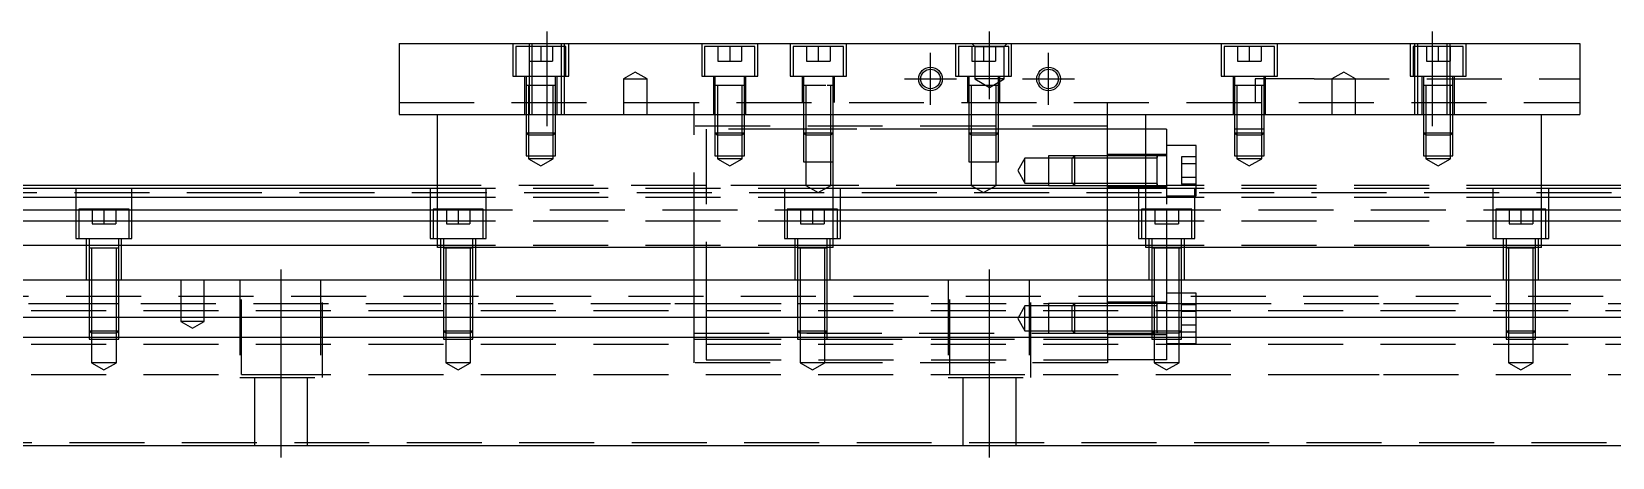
# Model space of a CAD drawing. Extents: x -20 to 1041, y -281 to 102.
# Drawn here: x 247.8 to 515.5, y -233.5 to -161.5 of the extents above; entities that cross this region are included whole.
import ezdxf

# ---------------------------------------------------------------- set-up
doc = ezdxf.new("R2010")
doc.units = 0
doc.linetypes.add('CENTER', pattern=[50.8, 31.75, -6.35, 6.35, -6.35])
doc.linetypes.add('DASHED', pattern=[19.05, 12.7, -6.35])
doc.layers.get('0').update_dxf_attribs({"linetype": 'CONTINUOUS'})
doc.layers.add('CENTER', color=1, linetype='CENTER')

msp = doc.modelspace()

# ---------------------------------------------------------------- linework, layer by layer
at = {"color": 7, "linetype": 'CONTINUOUS'}
for p, q in [((310, -163.53), (310, -175.53)), ((310, -163.53), (510, -163.53)), ((510, -163.53), (510, -175.53)), ((310, -175.53), (510, -175.53)), ((316.5, -198.03), (316.5, -175.53)), ((383.5, -198.03), (383.5, -175.53)), ((430, -188.03), (430, -175.53)), ((436.5, -198.03), (436.5, -175.53)), ((503.5, -198.03), (503.5, -175.53)), ((436.5, -178.03), (430, -178.03)), ((438.4, -182.93), (438.4, -182.529994)), ((438.4, -187.530006), (438.4, -187.13)), ((316.5, -188.03), (0, -188.03)), ((316.5, -189.569608), (0, -189.569608)), ((316.5, -187.53), (28, -187.53)), ((436.5, -188.03), (383.5, -188.03)), ((436.5, -189.569608), (383.5, -189.569608)), ((763, -187.53), (503.5, -187.53)), ((820, -188.03), (503.5, -188.03)), ((820, -189.569608), (503.5, -189.569608)), ((0, -191.690392), (316.5, -191.690392)), ((383.5, -191.690392), (436.5, -191.690392)), ((503.5, -191.690392), (820, -191.690392)), ((316.5, -193.600532), (0, -193.600532)), ((436.5, -193.600532), (383.5, -193.600532)), ((820, -193.600532), (503.5, -193.600532)), ((316.5, -197.711934), (0, -197.711934)), ((383.5, -198.03), (316.5, -198.03)), ((436.5, -197.711934), (383.5, -197.711934)), ((503.5, -198.03), (436.5, -198.03)), ((820, -197.711934), (503.5, -197.711934)), ((0, -203.53), (820, -203.53)), ((0, -209.83), (820, -209.83)), ((438.4, -209.879968), (438.4, -209.83)), ((0, -213.23), (820, -213.23)), ((438.4, -212.530006), (438.4, -212.529148)), ((0, -231.53), (820, -231.53))]:
    msp.add_line(p, q, dxfattribs=at)
at = {"color": 3, "linetype": 'DASHED'}
for p, q in [((329.25, -163.53), (329.25, -169.03)), ((338.25, -164.03), (329.75, -164.03)), ((329.75, -164.03), (329.75, -169.03)), ((332, -164.03), (332, -166.53)), ((332.000006, -163.53), (332.000006, -175.53)), ((332.5, -163.53), (332.5, -175.53)), ((334, -164.03), (334, -166.53)), ((336, -164.03), (336, -166.53)), ((337.5, -175.53), (337.5, -163.53)), ((337.999994, -175.53), (337.999994, -163.53)), ((338.25, -169.03), (338.25, -164.03)), ((338.75, -169.03), (338.75, -163.53)), ((361.25, -163.53), (361.25, -169.03)), ((370.25, -164.03), (361.75, -164.03)), ((361.75, -164.03), (361.75, -169.03)), ((364, -164.03), (364, -166.53)), ((366, -164.03), (366, -166.53)), ((368, -164.03), (368, -166.53)), ((370.25, -169.03), (370.25, -164.03)), ((370.75, -169.03), (370.75, -163.53)), ((376.25, -163.53), (376.25, -169.03)), ((385.25, -164.03), (376.75, -164.03)), ((376.75, -164.03), (376.75, -169.03)), ((379, -164.03), (379, -166.53)), ((381, -164.03), (381, -166.53)), ((383, -164.03), (383, -166.53)), ((385.25, -169.03), (385.25, -164.03)), ((385.75, -169.03), (385.75, -163.53)), ((404.25, -163.53), (404.25, -169.03)), ((413.25, -164.03), (404.75, -164.03)), ((404.75, -164.03), (404.75, -169.03)), ((407.5, -164.03), (407, -163.53)), ((407, -164.03), (407, -166.53)), ((407.5, -164.03), (407.5, -169.53)), ((407.5, -164.03), (412.5, -164.03)), ((409, -164.03), (409, -166.53)), ((411, -164.03), (411, -166.53)), ((412.5, -164.03), (413, -163.53)), ((412.5, -169.53), (412.5, -164.03)), ((413.25, -169.03), (413.25, -164.03)), ((413.75, -169.03), (413.75, -163.53)), ((449.25, -163.53), (449.25, -169.03)), ((458.25, -164.03), (449.75, -164.03)), ((449.75, -164.03), (449.75, -169.03)), ((452, -164.03), (452, -166.53)), ((454, -164.03), (454, -166.53)), ((456, -164.03), (456, -166.53)), ((458.25, -169.03), (458.25, -164.03)), ((458.75, -169.03), (458.75, -163.53)), ((481.25, -163.53), (481.25, -169.03)), ((490.25, -164.03), (481.75, -164.03)), ((481.75, -164.03), (481.75, -169.03)), ((482.000006, -163.53), (482.000006, -175.53)), ((482.5, -163.53), (482.5, -175.53)), ((484, -164.03), (484, -166.53)), ((486, -164.03), (486, -166.53)), ((487.5, -175.53), (487.5, -163.53)), ((487.999994, -175.53), (487.999994, -163.53)), ((488, -164.03), (488, -166.53)), ((490.25, -169.03), (490.25, -164.03)), ((490.75, -169.03), (490.75, -163.53)), ((332, -166.53), (334, -166.53)), ((334, -166.53), (336, -166.53)), ((350, -168.3753), (348, -169.53)), ((352, -169.53), (350, -168.3753)), ((364, -166.53), (366, -166.53)), ((366, -166.53), (368, -166.53)), ((379, -166.53), (381, -166.53)), ((381, -166.53), (383, -166.53)), ((407, -166.53), (409, -166.53)), ((409, -166.53), (411, -166.53)), ((452, -166.53), (454, -166.53)), ((454, -166.53), (456, -166.53)), ((470, -168.3753), (468, -169.53)), ((472, -169.53), (470, -168.3753)), ((484, -166.53), (486, -166.53)), ((486, -166.53), (488, -166.53)), ((329.25, -169.03), (338.75, -169.03)), ((331.25, -169.03), (331.25, -175.53)), ((331.5, -169.03), (331.5, -170.63)), ((331.5, -170.625), (331.5, -170.63)), ((331.757468, -170.63), (331.5, -170.63)), ((331.5, -170.63), (331.5, -175.52998)), ((331.5, -170.63), (331.5, -170.635)), ((336.242552, -170.63), (331.757468, -170.63)), ((331.9, -170.63), (331.9, -175.52998)), ((336.1, -175.52998), (336.1, -170.63)), ((336.5, -170.63), (336.242552, -170.63)), ((336.5, -170.63), (336.5, -169.03)), ((336.5, -170.63), (336.5, -170.625)), ((336.5, -175.52998), (336.5, -170.63)), ((336.5, -170.635), (336.5, -170.63)), ((336.75, -175.53), (336.75, -169.03)), ((348, -169.53), (350, -169.53)), ((348, -169.53), (348, -175.53)), ((350, -169.53), (352, -169.53)), ((352, -175.53), (352, -169.53)), ((361.25, -169.03), (370.75, -169.03)), ((363.25, -169.03), (363.25, -175.53)), ((363.5, -169.03), (363.5, -170.63)), ((363.5, -170.625), (363.5, -170.63)), ((363.757468, -170.63), (363.5, -170.63)), ((363.5, -170.63), (363.5, -175.52998)), ((363.5, -170.63), (363.5, -170.635)), ((368.242552, -170.63), (363.757468, -170.63)), ((363.9, -170.63), (363.9, -175.52998)), ((368.1, -175.52998), (368.1, -170.63)), ((368.5, -170.63), (368.242552, -170.63)), ((368.5, -170.63), (368.5, -169.03)), ((368.5, -170.63), (368.5, -170.625)), ((368.5, -175.52998), (368.5, -170.63)), ((368.5, -170.635), (368.5, -170.63)), ((368.75, -175.53), (368.75, -169.03)), ((376.25, -169.03), (385.75, -169.03)), ((378.25, -169.03), (378.25, -173.53)), ((378.5, -169.03), (378.5, -170.63)), ((378.5, -170.625), (378.5, -170.63)), ((378.757468, -170.63), (378.5, -170.63)), ((378.5, -170.63), (378.5, -173.52998)), ((378.5, -170.63), (378.5, -170.635)), ((382.300194, -170.63), (378.757468, -170.63)), ((378.9, -170.63), (378.9, -173.52998)), ((383.5, -170.63), (382.5, -170.63)), ((383.1, -173.52998), (383.1, -170.63)), ((383.5, -170.63), (383.5, -169.03)), ((383.5, -170.63), (383.5, -170.625)), ((383.5, -173.52998), (383.5, -170.63)), ((383.5, -170.635), (383.5, -170.63)), ((383.75, -173.53), (383.75, -169.03)), ((404.25, -169.03), (413.75, -169.03)), ((406.25, -169.03), (406.25, -173.53)), ((406.5, -169.03), (406.5, -170.63)), ((406.5, -170.625), (406.5, -170.63)), ((406.757468, -170.63), (406.5, -170.63)), ((406.5, -170.63), (406.5, -170.635)), ((406.5, -170.63), (406.5, -173.52998)), ((411.242552, -170.63), (406.757468, -170.63)), ((406.9, -170.63), (406.9, -173.52998)), ((412.5, -169.53), (407.5, -169.53)), ((407.5, -169.53), (410, -170.973376)), ((410, -170.973376), (412.5, -169.53)), ((411.1, -173.52998), (411.1, -170.63)), ((411.5, -170.63), (411.242552, -170.63)), ((411.5, -170.63), (411.5, -169.03)), ((411.5, -170.63), (411.5, -170.625)), ((411.5, -170.635), (411.5, -170.63)), ((411.5, -173.52998), (411.5, -170.63)), ((411.75, -173.53), (411.75, -169.03)), ((449.25, -169.03), (458.75, -169.03)), ((451.25, -169.03), (451.25, -175.53)), ((451.5, -169.03), (451.5, -170.63)), ((451.5, -170.625), (451.5, -170.63)), ((451.757468, -170.63), (451.5, -170.63)), ((451.5, -170.63), (451.5, -170.635)), ((451.5, -170.63), (451.5, -175.52998)), ((456.242552, -170.63), (451.757468, -170.63)), ((451.9, -170.63), (451.9, -175.52998)), ((455, -169.53), (455, -173.53)), ((465, -169.53), (455, -169.53)), ((456.1, -175.52998), (456.1, -170.63)), ((456.5, -170.63), (456.242552, -170.63)), ((456.5, -170.63), (456.5, -169.03)), ((456.5, -170.63), (456.5, -170.625)), ((456.5, -170.635), (456.5, -170.63)), ((456.5, -175.52998), (456.5, -170.63)), ((456.75, -175.53), (456.75, -169.03)), ((465, -169.53), (510, -169.53)), ((468, -169.53), (470, -169.53)), ((468, -169.53), (468, -175.53)), ((470, -169.53), (472, -169.53)), ((472, -175.53), (472, -169.53)), ((481.25, -169.03), (490.75, -169.03)), ((483.25, -169.03), (483.25, -175.53)), ((483.5, -169.03), (483.5, -170.63)), ((483.5, -170.625), (483.5, -170.63)), ((483.757468, -170.63), (483.5, -170.63)), ((483.5, -170.63), (483.5, -175.52998)), ((483.5, -170.63), (483.5, -170.635)), ((488.242552, -170.63), (483.757468, -170.63)), ((483.9, -170.63), (483.9, -175.52998)), ((488.1, -175.52998), (488.1, -170.63)), ((488.5, -170.63), (488.242552, -170.63)), ((488.5, -170.63), (488.5, -169.03)), ((488.5, -170.63), (488.5, -170.625)), ((488.5, -175.52998), (488.5, -170.63)), ((488.5, -170.635), (488.5, -170.63)), ((488.75, -175.53), (488.75, -169.03)), ((310, -173.53), (510, -173.53)), ((360, -175.53), (360, -173.53)), ((378.5, -173.53), (378.5, -175.53)), ((378.500006, -173.53), (378.500006, -175.53)), ((378.9, -173.53), (378.9, -175.53)), ((383.1, -175.53), (383.1, -173.53)), ((383.499994, -175.53), (383.499994, -173.53)), ((383.5, -175.53), (383.5, -173.53)), ((406.5, -173.53), (406.5, -175.53)), ((406.500006, -173.53), (406.500006, -175.53)), ((406.9, -173.53), (406.9, -175.53)), ((411.1, -175.53), (411.1, -173.53)), ((411.499994, -175.53), (411.499994, -173.53)), ((411.5, -175.53), (411.5, -173.53)), ((430, -175.53), (430, -173.53)), ((331.5, -175.53), (331.5, -178.63)), ((331.500006, -175.53), (331.500006, -178.630006)), ((331.9, -175.53), (331.9, -179.03)), ((336.1, -179.03), (336.1, -175.53)), ((336.499994, -178.630006), (336.499994, -175.53)), ((336.5, -178.63), (336.5, -175.53)), ((360, -198.03), (360, -175.53)), ((363.5, -175.53), (363.5, -178.63)), ((363.500006, -175.53), (363.500006, -178.630006)), ((363.9, -175.53), (363.9, -179.03)), ((368.1, -179.03), (368.1, -175.53)), ((368.499994, -178.630006), (368.499994, -175.53)), ((368.5, -178.63), (368.5, -175.53)), ((378.5, -175.53), (378.5, -178.63)), ((378.500006, -175.53), (378.500006, -178.630006)), ((378.9, -175.53), (378.9, -179.03)), ((383.1, -179.03), (383.1, -175.53)), ((383.499994, -178.630006), (383.499994, -175.53)), ((383.5, -178.63), (383.5, -175.53)), ((406.5, -175.53), (406.5, -178.63)), ((406.500006, -175.53), (406.500006, -178.630006)), ((406.9, -175.53), (406.9, -179.03)), ((411.1, -179.03), (411.1, -175.53)), ((411.499994, -178.630006), (411.499994, -175.53)), ((411.5, -178.63), (411.5, -175.53)), ((451.5, -175.53), (451.5, -178.63)), ((451.500006, -175.53), (451.500006, -178.630006)), ((451.9, -175.53), (451.9, -179.03)), ((456.1, -179.03), (456.1, -175.53)), ((456.499994, -178.630006), (456.499994, -175.53)), ((456.5, -178.63), (456.5, -175.53)), ((483.5, -175.53), (483.5, -178.63)), ((483.500006, -175.53), (483.500006, -178.630006)), ((483.9, -175.53), (483.9, -179.03)), ((488.1, -179.03), (488.1, -175.53)), ((488.499994, -178.630006), (488.499994, -175.53)), ((488.5, -178.63), (488.5, -175.53)), ((331.5, -178.63), (336.5, -178.63)), ((331.5, -178.63), (331.9, -179.03)), ((331.500006, -178.63002), (331.500006, -182.53)), ((336.1, -179.03), (331.9, -179.03)), ((331.9, -179.03002), (331.9, -182.53)), ((336.1, -179.03), (336.5, -178.63)), ((336.1, -182.53), (336.1, -179.03002)), ((336.499994, -182.53), (336.499994, -178.63002)), ((430, -177.53), (360, -177.53)), ((362, -178.03), (362, -198.03)), ((378.5, -178.03), (362, -178.03)), ((363.5, -178.63), (368.5, -178.63)), ((363.5, -178.63), (363.9, -179.03)), ((363.500006, -178.63002), (363.500006, -182.53)), ((368.1, -179.03), (363.9, -179.03)), ((363.9, -179.03002), (363.9, -182.53)), ((368.1, -179.03), (368.5, -178.63)), ((368.1, -182.53), (368.1, -179.03002)), ((368.499994, -182.53), (368.499994, -178.63002)), ((378.9, -178.03), (378.5, -178.03)), ((378.5, -178.63), (383.499994, -178.63)), ((378.5, -178.63), (378.9, -179.03)), ((378.500006, -178.63002), (378.500006, -183.53)), ((382.5, -178.03), (378.9, -178.03)), ((383.1, -179.03), (378.9, -179.03)), ((378.9, -179.03002), (378.9, -183.53)), ((382.9, -178.03), (382.5, -178.03)), ((382.9, -179.03), (382.500006, -179.03)), ((383.1, -178.03), (382.9, -178.03)), ((383.5, -178.03), (383.1, -178.03)), ((383.1, -179.03), (383.5, -178.63)), ((383.1, -183.53), (383.1, -179.03002)), ((383.499994, -179.03), (383.499994, -178.63002)), ((383.499994, -182.53), (383.499994, -179.03)), ((387.1, -178.03), (383.5, -178.03)), ((387.5, -178.03), (387.1, -178.03)), ((402.5, -178.03), (387.5, -178.03)), ((406.5, -178.03), (402.5, -178.03)), ((406.9, -178.03), (406.5, -178.03)), ((406.5, -178.63), (411.5, -178.63)), ((406.5, -178.63), (406.9, -179.03)), ((406.500006, -178.63002), (406.500006, -183.53)), ((411.1, -178.03), (406.9, -178.03)), ((411.1, -179.03), (406.9, -179.03)), ((406.9, -179.03002), (406.9, -183.53)), ((411.5, -178.03), (411.1, -178.03)), ((411.1, -179.03), (411.5, -178.63)), ((411.1, -183.53), (411.1, -179.03002)), ((411.499994, -183.53), (411.499994, -178.63002)), ((417.5, -178.03), (411.5, -178.03)), ((430, -178.03), (417.5, -178.03)), ((440, -178.03), (436.5, -178.03)), ((440, -178.03), (440, -191.53)), ((451.9, -178.03), (451.5, -178.03)), ((451.5, -178.63), (456.5, -178.63)), ((451.5, -178.63), (451.9, -179.03)), ((451.500006, -178.63002), (451.500006, -182.53)), ((456.1, -178.03), (451.9, -178.03)), ((456.1, -179.03), (451.9, -179.03)), ((451.9, -179.03002), (451.9, -182.53)), ((456.5, -178.03), (456.1, -178.03)), ((456.1, -179.03), (456.5, -178.63)), ((456.1, -182.53), (456.1, -179.03002)), ((456.499994, -182.53), (456.499994, -178.63002)), ((483.5, -178.63), (488.5, -178.63)), ((483.5, -178.63), (483.9, -179.03)), ((483.500006, -178.63002), (483.500006, -182.53)), ((488.1, -179.03), (483.9, -179.03)), ((483.9, -179.03002), (483.9, -182.53)), ((488.1, -179.03), (488.5, -178.63)), ((488.1, -182.53), (488.1, -179.03002)), ((488.499994, -182.53), (488.499994, -178.63002)), ((445, -180.78), (440, -180.78)), ((445, -189.28), (445, -180.78)), ((331.500006, -182.53), (336.499994, -182.53)), ((331.9, -182.53), (331.9, -183.03)), ((336.1, -183.03), (331.9, -183.03)), ((331.9, -183.03), (334, -184.242436)), ((334, -184.242436), (336.1, -183.03)), ((336.1, -183.03), (336.1, -182.53)), ((363.500006, -182.53), (368.499994, -182.53)), ((363.9, -182.53), (363.9, -183.03)), ((368.1, -183.03), (363.9, -183.03)), ((363.9, -183.03), (366, -184.242436)), ((366, -184.242436), (368.1, -183.03)), ((368.1, -183.03), (368.1, -182.53)), ((378.500006, -183.53), (383.499994, -183.53)), ((378.9, -183.53), (378.9, -187.53)), ((383.1, -187.53), (383.1, -183.53)), ((383.499994, -183.53), (383.499994, -182.53)), ((406.500006, -183.53), (411.499994, -183.53)), ((406.9, -183.53), (406.9, -187.53)), ((411.1, -187.53), (411.1, -183.53)), ((416, -182.93), (414.787564, -185.03)), ((416, -187.13), (416, -182.93)), ((420, -182.93), (416, -182.93)), ((420, -182.530006), (420, -187.529994)), ((424.39998, -182.530006), (420, -182.530006)), ((423.99998, -182.93), (420, -182.93)), ((424.4, -182.53), (424, -182.93)), ((424, -187.13), (424, -182.93)), ((430, -182.93), (424, -182.93)), ((430, -182.530006), (424.399994, -182.530006)), ((424.4, -182.53), (424.4, -187.53)), ((430, -182.53), (424.4, -182.53)), ((440, -182.28), (430, -182.28)), ((438.405, -182.53), (430.00002, -182.53)), ((438.4, -182.93), (430.00002, -182.93)), ((440, -182.53), (438.395, -182.53)), ((438.4, -182.787468), (438.4, -182.53)), ((438.4, -182.53), (438.4, -182.787448)), ((438.4, -182.787468), (438.4, -182.53)), ((438.4, -184.879954), (438.4, -182.787468)), ((442.5, -182.720598), (442.5, -183.8753)), ((445, -182.720598), (442.5, -182.720598)), ((442.5, -183.8753), (442.5, -186.1847)), ((445, -183.8753), (442.5, -183.8753)), ((451.500006, -182.53), (456.499994, -182.53)), ((451.9, -182.53), (451.9, -183.03)), ((456.1, -183.03), (451.9, -183.03)), ((451.9, -183.03), (454, -184.242436)), ((454, -184.242436), (456.1, -183.03)), ((456.1, -183.03), (456.1, -182.53)), ((483.500006, -182.53), (488.499994, -182.53)), ((483.9, -182.53), (483.9, -183.03)), ((488.1, -183.03), (483.9, -183.03)), ((483.9, -183.03), (486, -184.242436)), ((486, -184.242436), (488.1, -183.03)), ((488.1, -183.03), (488.1, -182.53)), ((414.787564, -185.03), (416, -187.13)), ((416, -187.13), (420, -187.13)), ((420, -187.13), (423.99998, -187.13)), ((424, -187.13), (424.4, -187.53)), ((424, -187.13), (430, -187.13)), ((430.00002, -187.13), (438.4, -187.13)), ((438.4, -187.272552), (438.4, -184.879954)), ((438.4, -187.53), (438.4, -187.272552)), ((438.4, -187.272602), (438.4, -187.53)), ((442.5, -186.1847), (442.5, -187.339402)), ((445, -186.1847), (442.5, -186.1847)), ((445, -187.339402), (442.5, -187.339402)), ((763, -188.78), (25, -188.78)), ((255.25, -188.03), (255.25, -196.53)), ((264.75, -196.53), (264.75, -188.03)), ((315.25, -188.03), (315.25, -196.53)), ((361.99998, -187.53), (316.5, -187.53)), ((383.5, -188.03), (316.5, -188.03)), ((383.5, -189.569608), (316.5, -189.569608)), ((324.75, -196.53), (324.75, -188.03)), ((378.9, -187.53), (362, -187.53)), ((375.25, -188.03), (375.25, -196.53)), ((383.1, -187.53), (378.9, -187.53)), ((378.9, -187.53), (381, -188.742436)), ((381, -188.742436), (383.1, -187.53)), ((406.9, -187.53), (383.1, -187.53)), ((384.75, -196.53), (384.75, -188.03)), ((411.1, -187.53), (406.9, -187.53)), ((406.9, -187.53), (409, -188.742436)), ((409, -188.742436), (411.1, -187.53)), ((419.99998, -187.53), (411.1, -187.53)), ((420, -187.529994), (424.39998, -187.529994)), ((424.4, -187.529994), (430, -187.529994)), ((424.4, -187.53), (430, -187.53)), ((430, -187.78), (440, -187.78)), ((430, -198.03), (430, -188.03)), ((430.00002, -187.53), (438.405, -187.53)), ((435.25, -188.03), (435.25, -196.53)), ((503.5, -188.03), (436.5, -188.03)), ((503.5, -189.569608), (436.5, -189.569608)), ((438.395, -187.53), (440, -187.53)), ((440, -189.28), (445, -189.28)), ((503.5, -187.53), (440.00002, -187.53)), ((444.75, -196.53), (444.75, -188.03)), ((495.25, -188.03), (495.25, -196.53)), ((504.75, -196.53), (504.75, -188.03)), ((264.25, -191.53), (255.75, -191.53)), ((255.75, -191.53), (255.75, -196.53)), ((258, -191.53), (258, -194.03)), ((260, -191.53), (260, -194.03)), ((262, -191.53), (262, -194.03)), ((264.25, -196.53), (264.25, -191.53)), ((324.25, -191.53), (315.75, -191.53)), ((315.75, -191.53), (315.75, -196.53)), ((316.5, -191.690392), (383.5, -191.690392)), ((318, -191.53), (318, -194.03)), ((320, -191.53), (320, -194.03)), ((322, -191.53), (322, -194.03)), ((324.25, -196.53), (324.25, -191.53)), ((384.25, -191.53), (375.75, -191.53)), ((375.75, -191.53), (375.75, -196.53)), ((378, -191.53), (378, -194.03)), ((380, -191.53), (380, -194.03)), ((382, -191.53), (382, -194.03)), ((384.25, -196.53), (384.25, -191.53)), ((444.25, -191.53), (435.75, -191.53)), ((435.75, -191.53), (435.75, -196.53)), ((436.5, -191.690392), (503.5, -191.690392)), ((438, -191.53), (438, -194.03)), ((440, -191.53), (440, -194.03)), ((442, -191.53), (442, -194.03)), ((444.25, -196.53), (444.25, -191.53)), ((504.25, -191.53), (495.75, -191.53)), ((495.75, -191.53), (495.75, -196.53)), ((498, -191.53), (498, -194.03)), ((500, -191.53), (500, -194.03)), ((502, -191.53), (502, -194.03)), ((504.25, -196.53), (504.25, -191.53)), ((258, -194.03), (260, -194.03)), ((260, -194.03), (262, -194.03)), ((383.5, -193.600532), (316.5, -193.600532)), ((318, -194.03), (320, -194.03)), ((320, -194.03), (322, -194.03)), ((378, -194.03), (380, -194.03)), ((380, -194.03), (382, -194.03)), ((503.5, -193.600532), (436.5, -193.600532)), ((438, -194.03), (440, -194.03)), ((440, -194.03), (442, -194.03)), ((440, -194.03), (440, -196.53)), ((498, -194.03), (500, -194.03)), ((500, -194.03), (502, -194.03)), ((255.25, -196.53), (264.75, -196.53)), ((257, -196.53), (257, -203.53)), ((257.5, -196.53), (257.5, -198.13)), ((257.5, -198.125), (257.5, -198.13)), ((262.5, -198.13), (257.5, -198.13)), ((257.5, -198.13), (257.5, -198.135)), ((257.5, -198.13), (257.5, -203.52998)), ((257.9, -198.13), (257.9, -203.52998)), ((262.1, -203.52998), (262.1, -198.13)), ((262.5, -198.13), (262.5, -196.53)), ((262.5, -198.13), (262.5, -198.125)), ((262.5, -198.135), (262.5, -198.13)), ((262.5, -203.52998), (262.5, -198.13)), ((263, -203.53), (263, -196.53)), ((315.25, -196.53), (324.75, -196.53)), ((383.5, -197.711934), (316.5, -197.711934)), ((317, -196.53), (317, -203.53)), ((317.5, -196.53), (317.5, -198.13)), ((317.5, -198.125), (317.5, -198.13)), ((322.5, -198.13), (317.5, -198.13)), ((317.5, -198.13), (317.5, -198.135)), ((317.5, -198.13), (317.5, -203.52998)), ((317.9, -198.13), (317.9, -203.52998)), ((322.1, -203.52998), (322.1, -198.13)), ((322.5, -198.13), (322.5, -196.53)), ((322.5, -198.13), (322.5, -198.125)), ((322.5, -198.135), (322.5, -198.13)), ((322.5, -203.52998), (322.5, -198.13)), ((323, -203.53), (323, -196.53)), ((360, -203.53), (360, -198.03)), ((362, -198.03), (362, -203.53)), ((375.25, -196.53), (384.75, -196.53)), ((377, -196.53), (377, -203.53)), ((377.5, -196.53), (377.5, -198.13)), ((377.5, -198.125), (377.5, -198.13)), ((382.5, -198.13), (377.5, -198.13)), ((377.5, -198.13), (377.5, -198.135)), ((377.5, -198.13), (377.5, -203.52998)), ((377.9, -198.13), (377.9, -203.52998)), ((382.1, -203.52998), (382.1, -198.13)), ((382.5, -198.13), (382.5, -196.53)), ((382.5, -198.13), (382.5, -198.125)), ((382.5, -198.135), (382.5, -198.13)), ((382.5, -203.52998), (382.5, -198.13)), ((383, -203.53), (383, -196.53)), ((430, -203.53), (430, -198.03)), ((435.25, -196.53), (444.75, -196.53)), ((503.5, -197.711934), (436.5, -197.711934)), ((437, -196.53), (437, -203.53)), ((442.500006, -198.13), (437.499994, -198.13)), ((442.500006, -198.13), (437.499994, -198.13)), ((442.500006, -198.13), (437.499994, -198.13)), ((437.5, -196.53), (437.5, -198.03)), ((437.5, -198.03), (437.5, -198.13)), ((437.5, -198.125), (437.5, -198.13)), ((437.5, -198.13), (437.5, -198.135)), ((437.5, -198.13), (437.5, -203.52998)), ((437.9, -198.13), (437.9, -203.52998)), ((440, -196.53), (440, -198.03)), ((440, -198.03), (440, -198.13)), ((440, -198.13), (440, -203.53)), ((442.1, -203.52998), (442.1, -198.13)), ((442.5, -198.03), (442.5, -196.53)), ((442.5, -198.13), (442.5, -198.03)), ((442.5, -198.13), (442.5, -198.125)), ((442.5, -198.135), (442.5, -198.13)), ((442.5, -203.52998), (442.5, -198.13)), ((443, -203.53), (443, -196.53)), ((495.25, -196.53), (504.75, -196.53)), ((497, -196.53), (497, -203.53)), ((497.5, -196.53), (497.5, -198.13)), ((497.5, -198.125), (497.5, -198.13)), ((502.5, -198.13), (497.5, -198.13)), ((497.5, -198.13), (497.5, -198.135)), ((497.5, -198.13), (497.5, -203.52998)), ((497.9, -198.13), (497.9, -203.52998)), ((502.1, -203.52998), (502.1, -198.13)), ((502.5, -198.13), (502.5, -196.53)), ((502.5, -198.13), (502.5, -198.125)), ((502.5, -198.135), (502.5, -198.13)), ((502.5, -203.52998), (502.5, -198.13)), ((503, -203.53), (503, -196.53)), ((257.5, -203.53), (257.5, -209.83)), ((257.500006, -203.53), (257.500006, -209.83)), ((257.9, -203.53), (257.9, -209.83)), ((262.1, -209.83), (262.1, -203.53)), ((262.499994, -209.83), (262.499994, -203.53)), ((262.5, -209.83), (262.5, -203.53)), ((273, -203.53), (273, -210.53)), ((277, -210.53), (277, -203.53)), ((283, -203.53), (283, -220.03)), ((283.291796, -219.53), (283.291796, -203.53)), ((296.708204, -203.53), (296.708204, -219.53)), ((297, -220.03), (297, -203.53)), ((317.5, -203.53), (317.5, -209.83)), ((317.500006, -203.53), (317.500006, -209.83)), ((317.9, -203.53), (317.9, -209.83)), ((322.1, -209.83), (322.1, -203.53)), ((322.499994, -209.83), (322.499994, -203.53)), ((322.5, -209.83), (322.5, -203.53)), ((360, -209.83), (360, -203.53)), ((362, -203.53), (362, -209.83)), ((377.5, -203.53), (377.5, -209.83)), ((377.500006, -203.53), (377.500006, -209.83)), ((377.9, -203.53), (377.9, -209.83)), ((382.1, -209.83), (382.1, -203.53)), ((382.499994, -209.83), (382.499994, -203.53)), ((382.5, -209.83), (382.5, -203.53)), ((403, -203.53), (403, -220.03)), ((403.291796, -219.53), (403.291796, -203.53)), ((416.708204, -203.53), (416.708204, -219.53)), ((417, -220.03), (417, -203.53)), ((430, -209.83), (430, -203.53)), ((437.5, -203.53), (437.5, -209.83)), ((437.500006, -203.53), (437.500006, -209.83)), ((437.9, -203.53), (437.9, -209.83)), ((440, -203.53), (440, -209.83)), ((442.1, -205.78), (440, -205.78)), ((442.1, -209.83), (442.1, -203.53)), ((442.5, -205.78), (442.1, -205.78)), ((442.499994, -209.83), (442.499994, -203.53)), ((442.5, -209.83), (442.5, -203.53)), ((445, -205.78), (442.5, -205.78)), ((445, -209.83), (445, -205.78)), ((497.5, -203.53), (497.5, -209.83)), ((497.500006, -203.53), (497.500006, -209.83)), ((497.9, -203.53), (497.9, -209.83)), ((502.1, -209.83), (502.1, -203.53)), ((502.499994, -209.83), (502.499994, -203.53)), ((502.5, -209.83), (502.5, -203.53)), ((0, -208.68), (820, -208.68)), ((25, -206.28), (763, -206.28)), ((56.708204, -207.53), (343.291796, -207.53)), ((257.5, -207.53), (257.9, -207.53)), ((257.9, -207.53), (262.1, -207.53)), ((262.1, -207.53), (262.5, -207.53)), ((317.5, -207.53), (317.9, -207.53)), ((317.9, -207.53), (322.1, -207.53)), ((322.1, -207.53), (322.5, -207.53)), ((343.291796, -207.53), (356.708204, -207.53)), ((356.708204, -207.53), (360, -207.53)), ((360, -207.53), (361.99998, -207.53)), ((362, -207.529994), (419.999982, -207.529994)), ((362, -207.53), (419.99998, -207.53)), ((377.5, -207.53), (377.9, -207.53)), ((377.9, -207.53), (382.1, -207.53)), ((382.1, -207.53), (382.5, -207.53)), ((416, -207.93), (414.787564, -210.03)), ((416, -212.13), (416, -207.93)), ((420, -207.93), (416, -207.93)), ((420, -207.530006), (420, -212.529994)), ((424.39998, -207.530006), (420, -207.530006)), ((423.99998, -207.93), (420, -207.93)), ((424.4, -207.53), (424, -207.93)), ((424, -209.83), (424, -207.93)), ((430, -207.93), (424, -207.93)), ((430, -207.530006), (424.399994, -207.530006)), ((424.4, -207.53), (424.4, -209.83)), ((430, -207.53), (424.4, -207.53)), ((440, -207.28), (430, -207.28)), ((437.5, -207.53), (430.00002, -207.53)), ((437.5, -207.93), (430.00002, -207.93)), ((437.9, -207.53), (437.5, -207.53)), ((437.9, -207.93), (437.5, -207.93)), ((438.4, -207.53), (437.9, -207.53)), ((438.4, -207.93), (437.9, -207.93)), ((438.4, -207.53), (438.395, -207.53)), ((438.4, -207.787468), (438.4, -207.53)), ((438.405, -207.53), (438.4, -207.53)), ((440, -207.53), (438.4, -207.53)), ((438.4, -209.829974), (438.4, -207.787468)), ((440.00002, -207.53), (442.1, -207.53)), ((442.1, -207.53), (442.5, -207.53)), ((442.5, -207.53), (445, -207.53)), ((445, -207.720598), (442.5, -207.720598)), ((445, -207.53), (463.291796, -207.53)), ((463.291796, -207.53), (476.708204, -207.53)), ((476.708204, -207.53), (763.005, -207.53)), ((497.5, -207.53), (497.9, -207.53)), ((497.9, -207.53), (502.1, -207.53)), ((502.1, -207.53), (502.5, -207.53)), ((257.5, -209.83), (257.5, -212.13)), ((257.500006, -209.83), (257.500006, -212.130006)), ((257.9, -209.83), (257.9, -212.53)), ((262.1, -212.53), (262.1, -209.83)), ((262.499994, -212.130006), (262.499994, -209.83)), ((262.5, -212.13), (262.5, -209.83)), ((277, -210.53), (273, -210.53)), ((273, -210.53), (275, -211.6847)), ((275, -211.6847), (277, -210.53)), ((317.5, -209.83), (317.5, -212.13)), ((317.500006, -209.83), (317.500006, -212.130006)), ((317.9, -209.83), (317.9, -212.53)), ((322.1, -212.53), (322.1, -209.83)), ((322.499994, -212.130006), (322.499994, -209.83)), ((322.5, -212.13), (322.5, -209.83)), ((360, -212.53), (360, -209.83)), ((362, -209.83), (362, -213.23)), ((377.5, -209.83), (377.5, -212.13)), ((377.500006, -209.83), (377.500006, -212.130006)), ((377.9, -209.83), (377.9, -212.53)), ((382.1, -212.53), (382.1, -209.83)), ((382.499994, -212.130006), (382.499994, -209.83)), ((382.5, -212.13), (382.5, -209.83)), ((414.787564, -210.03), (416, -212.13)), ((424, -212.13), (424, -209.83)), ((424.4, -209.83), (424.4, -212.53)), ((430, -212.53), (430, -209.83)), ((437.5, -209.83), (437.5, -212.13)), ((437.500006, -209.83), (437.500006, -212.130006)), ((437.9, -209.83), (437.9, -212.53)), ((438.4, -210.23002), (438.4, -209.829974)), ((438.4, -212.272552), (438.4, -210.23002)), ((440, -209.83), (440, -212.53)), ((442.1, -212.53), (442.1, -209.83)), ((442.499994, -212.130006), (442.499994, -209.83)), ((445, -208.8753), (442.5, -208.8753)), ((442.5, -212.13), (442.5, -209.83)), ((445, -211.1847), (442.5, -211.1847)), ((445, -213.23), (445, -209.83)), ((497.5, -209.83), (497.5, -212.13)), ((497.500006, -209.83), (497.500006, -212.130006)), ((497.9, -209.83), (497.9, -212.53)), ((502.1, -212.53), (502.1, -209.83)), ((502.499994, -212.130006), (502.499994, -209.83)), ((502.5, -212.13), (502.5, -209.83)), ((257.5, -212.13), (262.5, -212.13)), ((257.5, -212.13), (257.9, -212.53)), ((257.500006, -212.13002), (257.500006, -213.23)), ((257.500006, -213.23), (257.500006, -213.53)), ((257.500006, -213.53), (262.499994, -213.53)), ((262.1, -212.53), (257.9, -212.53)), ((257.9, -212.53002), (257.9, -213.53)), ((257.9, -213.53), (257.9, -217.53)), ((262.1, -212.53), (262.5, -212.13)), ((262.1, -213.53), (262.1, -212.53002)), ((262.1, -217.53), (262.1, -213.53)), ((262.499994, -213.23), (262.499994, -212.13002)), ((262.499994, -213.53), (262.499994, -213.23)), ((317.5, -212.13), (322.5, -212.13)), ((317.5, -212.13), (317.9, -212.53)), ((317.500006, -212.13002), (317.500006, -213.23)), ((317.500006, -213.23), (317.500006, -213.53)), ((317.500006, -213.53), (322.499994, -213.53)), ((322.1, -212.53), (317.9, -212.53)), ((317.9, -212.53002), (317.9, -213.53)), ((317.9, -213.53), (317.9, -217.53)), ((322.1, -212.53), (322.5, -212.13)), ((322.1, -213.53), (322.1, -212.53002)), ((322.1, -217.53), (322.1, -213.53)), ((322.499994, -213.23), (322.499994, -212.13002)), ((322.499994, -213.53), (322.499994, -213.23)), ((360, -213.23), (360, -212.53)), ((360, -212.53), (430, -212.53)), ((360, -217.53), (360, -213.23)), ((360, -213.53), (377.500006, -213.53)), ((360, -213.53), (362, -213.53)), ((362, -213.23), (362, -217.03)), ((362, -213.53), (430, -213.53)), ((377.5, -212.13), (382.5, -212.13)), ((377.5, -212.13), (377.9, -212.53)), ((377.500006, -212.13002), (377.500006, -213.23)), ((377.500006, -213.23), (377.500006, -213.53)), ((377.500006, -213.53), (382.499994, -213.53)), ((382.1, -212.53), (377.9, -212.53)), ((377.9, -212.53002), (377.9, -213.53)), ((377.9, -213.53), (377.9, -217.53)), ((382.1, -212.53), (382.5, -212.13)), ((382.1, -213.53), (382.1, -212.53002)), ((382.1, -217.53), (382.1, -213.53)), ((382.499994, -213.23), (382.499994, -212.13002)), ((382.499994, -213.53), (382.499994, -213.23)), ((382.499994, -213.53), (430, -213.53)), ((416, -212.13), (420, -212.13)), ((420, -212.13), (423.99998, -212.13)), ((424, -212.13), (430, -212.13)), ((424, -212.13), (424.4, -212.53)), ((430, -212.53), (430, -213.23)), ((430, -212.78), (440, -212.78)), ((430, -213.23), (430, -217.53)), ((430.00002, -212.13), (437.5, -212.13)), ((430.00002, -212.53), (437.500006, -212.53)), ((437.5, -212.13), (442.5, -212.13)), ((437.5, -212.13), (437.9, -212.53)), ((437.500006, -212.13002), (437.500006, -213.23)), ((437.500006, -212.53), (437.9, -212.53)), ((437.500006, -213.23), (437.500006, -213.53)), ((437.500006, -213.53), (442.499994, -213.53)), ((442.1, -212.53), (437.9, -212.53)), ((437.9, -212.53002), (437.9, -213.53)), ((437.9, -213.53), (437.9, -217.53)), ((438.4, -212.53), (438.4, -212.272552)), ((438.4, -212.272602), (438.4, -212.53)), ((440, -212.53), (440, -213.23)), ((440, -213.23), (440, -213.53)), ((440, -213.53), (440, -217.03)), ((442.1, -212.53), (442.5, -212.13)), ((442.1, -213.53), (442.1, -212.53002)), ((442.1, -217.53), (442.1, -213.53)), ((442.499994, -213.23), (442.499994, -212.13002)), ((442.499994, -213.53), (442.499994, -213.23)), ((445, -212.339402), (442.5, -212.339402)), ((445, -214.28), (445, -213.23)), ((497.5, -212.13), (502.5, -212.13)), ((497.5, -212.13), (497.9, -212.53)), ((497.500006, -212.13002), (497.500006, -213.23)), ((497.500006, -213.23), (497.500006, -213.53)), ((497.500006, -213.53), (502.499994, -213.53)), ((502.1, -212.53), (497.9, -212.53)), ((497.9, -212.53002), (497.9, -213.53)), ((497.9, -213.53), (497.9, -217.53)), ((502.1, -212.53), (502.5, -212.13)), ((502.1, -213.53), (502.1, -212.53002)), ((502.1, -217.53), (502.1, -213.53)), ((502.499994, -213.23), (502.499994, -212.13002)), ((502.499994, -213.53), (502.499994, -213.23)), ((0, -214.38), (820, -214.38)), ((440, -214.28), (445, -214.28)), ((0, -219.53), (463.291796, -219.53)), ((262.1, -217.53), (257.9, -217.53)), ((257.9, -217.53), (260, -218.742436)), ((260, -218.742436), (262.1, -217.53)), ((283.291796, -219.53), (296.708204, -219.53)), ((322.1, -217.53), (317.9, -217.53)), ((317.9, -217.53), (320, -218.742436)), ((320, -218.742436), (322.1, -217.53)), ((430, -217.53), (360, -217.53)), ((362, -217.03), (430, -217.03)), ((382.1, -217.53), (377.9, -217.53)), ((377.9, -217.53), (380, -218.742436)), ((380, -218.742436), (382.1, -217.53)), ((403.291796, -219.53), (416.708204, -219.53)), ((440, -217.03), (430, -217.03)), ((442.1, -217.53), (437.9, -217.53)), ((437.9, -217.53), (440, -218.742436)), ((440, -218.742436), (442.1, -217.53)), ((463.291796, -219.53), (476.708204, -219.53)), ((476.708204, -219.53), (763.291796, -219.53)), ((502.1, -217.53), (497.9, -217.53)), ((497.9, -217.53), (500, -218.742436)), ((500, -218.742436), (502.1, -217.53)), ((283, -220.03), (297, -220.03)), ((285.5, -220.03), (285.5, -231.53)), ((294.5, -231.53), (294.5, -220.03)), ((403, -220.03), (417, -220.03)), ((405.5, -220.03), (405.5, -231.53)), ((414.5, -231.53), (414.5, -220.03)), ((6.499992, -231.03), (820, -231.03))]:
    msp.add_line(p, q, dxfattribs=at)
at = {"color": 3, "linetype": 'CONTINUOUS'}
for centre in [(400, -169.53), (420, -169.53)]:
    msp.add_circle(centre, 2, dxfattribs=at)
at = {"color": 7, "linetype": 'CONTINUOUS'}
for centre in [(400, -169.53), (420, -169.53)]:
    msp.add_circle(centre, 1.65, dxfattribs=at)
at = {"layer": 'CENTER', "color": 1, "linetype": 'CENTER'}
for p, q in [((335, -161.53), (335, -177.53)), ((410, -172.973376), (410, -161.53)), ((485, -161.53), (485, -177.53)), ((400, -173.93), (400, -165.13)), ((420, -173.93), (420, -165.13)), ((395.6, -169.53), (404.4, -169.53)), ((415.6, -169.53), (424.4, -169.53)), ((290, -233.53), (290, -201.53)), ((410, -233.53), (410, -201.53))]:
    msp.add_line(p, q, dxfattribs=at)

doc.saveas('drawing.dxf')
